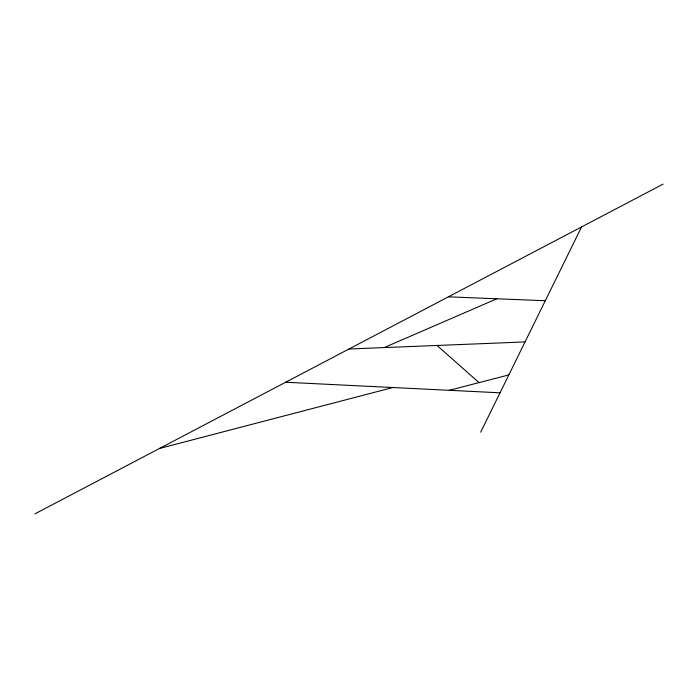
<?xml version="1.0" encoding="UTF-8"?>
<svg xmlns="http://www.w3.org/2000/svg" width="698" height="698" viewBox="0 0 698 698"><rect width="100%" height="100%" fill="white"/><g stroke="black" fill="none" stroke-linecap="round" stroke-linejoin="round"><path stroke-width="1.05" d="M480.678 432.202L581.565 226.929M34.9 513.868L663.1 184.132M384.188 347.587L496.845 298.779M159.484 448.474L392.852 387.53M449.25 390.304L508.825 374.922M349 349L525.044 341.933M448.386 296.833L545.295 300.716M285.665 382.242L500.038 392.808M437.018 345.466L479.037 382.609"/></g></svg>
